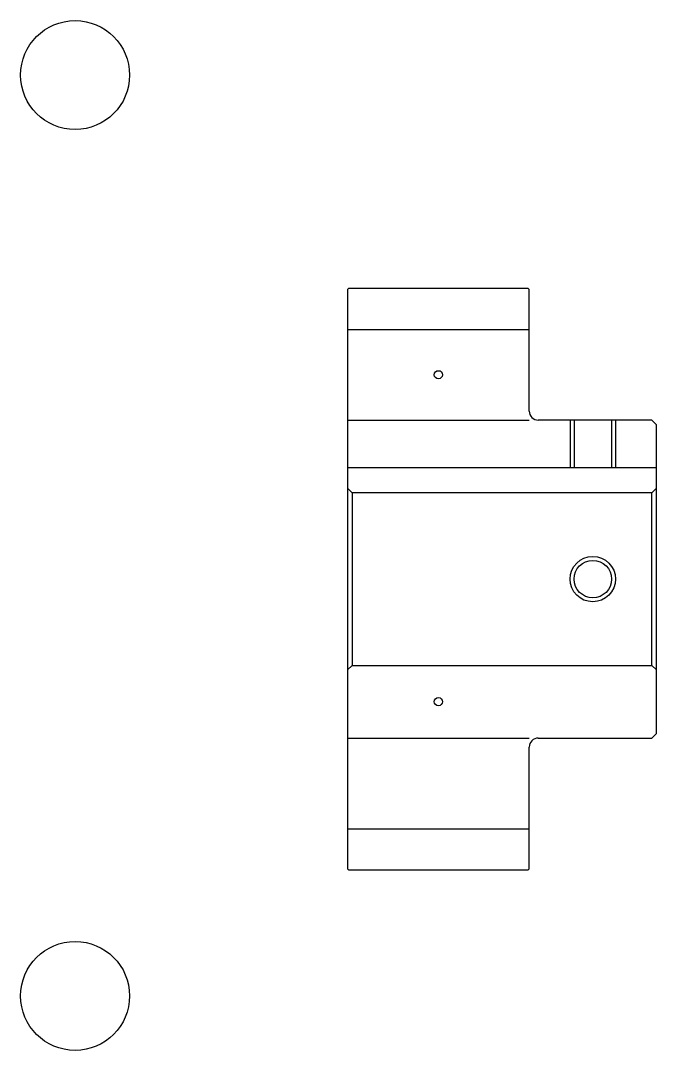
# Model space of a CAD drawing. Header units: metres. Extents: x 86 to 308, y 70 to 184.
# Drawn here: x 85.5 to 155.5, y 70.3 to 183.8 of the extents above.
import ezdxf

# ---------------------------------------------------------------- set-up
doc = ezdxf.new("R2010")
doc.units = ezdxf.units.M

msp = doc.modelspace()

# ---------------------------------------------------------------- linework, layer by layer
at = {"color": 4}
for p, q in [((121.5, 149.75), (141.5, 149.75)), ((121.5, 139.75), (141.5, 139.75)), ((121.5, 134.550003), (155.5, 134.550003)), ((122, 131.75), (122, 112.75)), ((155, 131.75), (155.5, 132.25)), ((155, 112.75), (155.5, 112.25)), ((121.5, 104.75), (141.5, 104.75)), ((121.5, 94.75), (141.5, 94.75))]:
    msp.add_line(p, q, dxfattribs=at)
for points in [[(141.5, 140.75), (141.5, 154.149994), (141.399994, 154.25), (121.599998, 154.25), (121.5, 154.149994), (121.5, 112.25)], [(142.5, 104.75), (155, 104.75), (155.5, 105.25), (155.5, 139.25), (155, 139.75), (142.5, 139.75)], [(146, 139.75), (146, 134.550003)], [(146.434998, 139.75), (146.434998, 134.550003)], [(150.565002, 139.75), (150.565002, 134.550003)], [(151, 139.75), (151, 134.550003)], [(121.5, 112.25), (122, 112.75), (155, 112.75), (155, 131.75), (122, 131.75), (121.5, 132.25)], [(121.5, 112.25), (121.5, 90.349998), (121.599998, 90.25), (141.399994, 90.25), (141.5, 90.349998), (141.5, 103.75)]]:
    msp.add_lwpolyline(points, dxfattribs=at)
at = {"color": 5}
for centre, radius in [((91.5, 177.75), 6), ((131.5, 144.75), 0.45), ((131.5, 108.75), 0.45), ((91.5, 76.349998), 6)]:
    msp.add_circle(centre, radius, dxfattribs=at)
at = {"color": 7}
msp.add_circle((148.5, 122.25), 2.5, dxfattribs=at)
at = {"color": 4}
msp.add_circle((148.5, 122.25), 2.065, dxfattribs=at)
for centre, start, end in [((142.5, 140.75), 180, 270), ((142.5, 103.75), 90, 180)]:
    msp.add_arc(centre, 1, start, end, dxfattribs=at)

doc.saveas('drawing.dxf')
